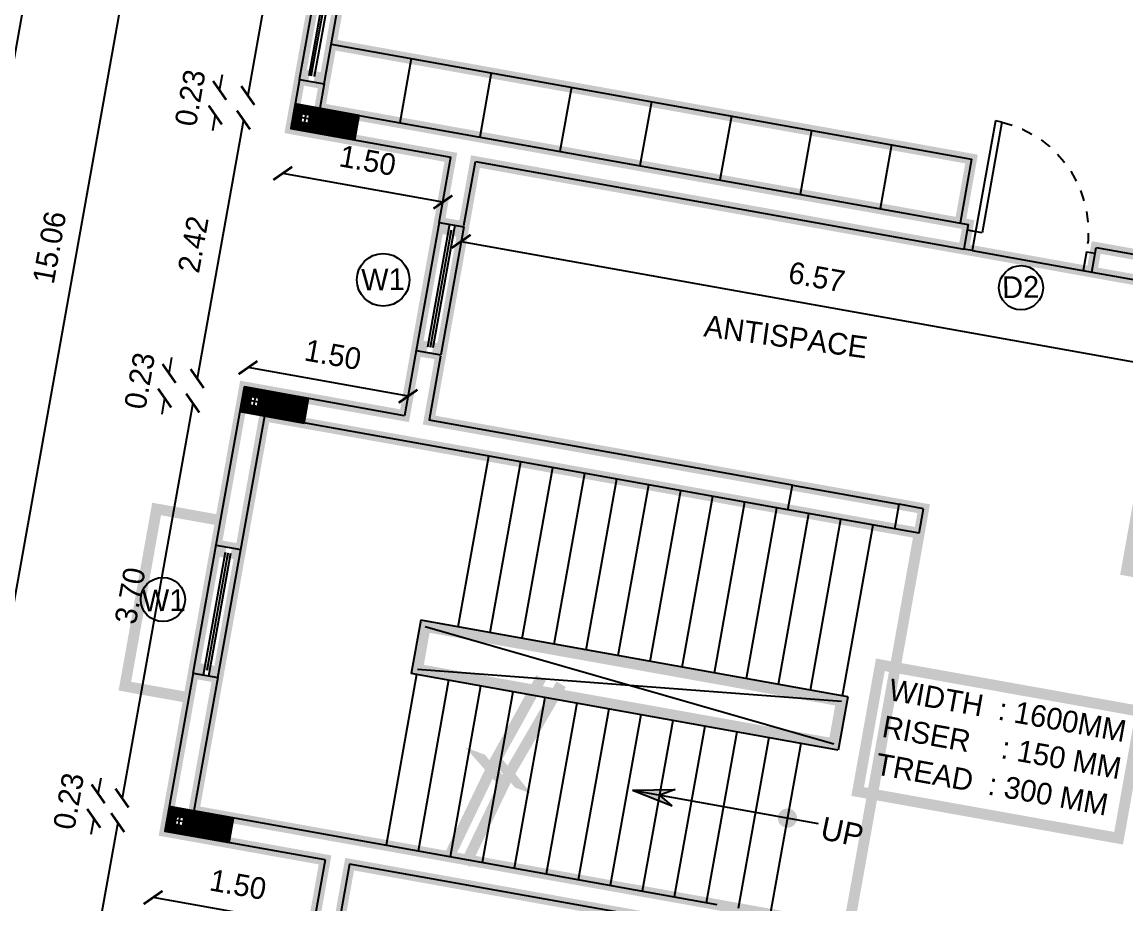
# Model space of a CAD drawing. Header units: metres. Extents: x 6101839 to 6102590, y -6659932 to -6659648.
# Drawn here: x 6102199.07 to 6102209.25, y -6659670.64 to -6659662.51 of the extents above; entities that cross this region are included whole.
import ezdxf

# ---------------------------------------------------------------- set-up
doc = ezdxf.new("R2010")
doc.units = ezdxf.units.M
doc.header["$LTSCALE"] = 500
doc.header["$MEASUREMENT"] = 0
doc.linetypes.add('DASHED2', pattern=[0.375, 0.25, -0.125])
doc.linetypes.add('HIDDEN', pattern=[0.375, 0.25, -0.125])
doc.layers.get('0').update_dxf_attribs({"linetype": 'CONTINUOUS'})
doc.layers.get('Defpoints').update_dxf_attribs({"linetype": 'CONTINUOUS'})
for name, color, linetype in [('above', 250, 'DASHED2'), ('Bldg', 44, 'CONTINUOUS'), ('BLK_1_FLR_1_BLT_UP_AREA', 26, 'CONTINUOUS'), ('BLK_1_FLR_1_BLT_UP_AREA_DEDUCT', 26, 'CONTINUOUS'), ('BLK_1_FLR_1_CARPET_AREA', 25, 'CONTINUOUS'), ('BLK_1_FLR_1_CHAJJA', 6, 'CONTINUOUS'), ('BLK_1_LVL_1_BLDG_FOOT_PRINT', 1, 'CONTINUOUS'), ('COL', 2, 'CONTINUOUS'), ('DIM', 205, 'CONTINUOUS'), ('DOOR', 252, 'CONTINUOUS'), ('DOORTEXT', 13, 'CONTINUOUS'), ('ED', 30, 'CONTINUOUS'), ('FURN1', 252, 'CONTINUOUS'), ('FURNITURE', 252, 'CONTINUOUS'), ('HATCH', 15, 'CONTINUOUS'), ('norms', 4, 'CONTINUOUS'), ('railing', 14, 'CONTINUOUS'), ('STEPS', 233, 'CONTINUOUS'), ('T E X T', 7, 'CONTINUOUS'), ('TEXT', 4, 'CONTINUOUS'), ('W-SCH', 205, 'CONTINUOUS'), ('wall1', 125, 'CONTINUOUS'), ('WIN', 252, 'CONTINUOUS'), ('WINDOWS', 252, 'CONTINUOUS')]:
    doc.layers.add(name, color=color, linetype=linetype)
doc.styles.add('GD', font='GOTHIC.TTF')
doc.styles.add('RM', font='GOTHIC.TTF')
doc.styles.add('S2', font='GOTHIC.TTF')
doc.styles.add('USA TEXT', font='GOTHIC.TTF')
doc.dimstyles.new('1-100-ED', dxfattribs={"dimtxt": 0.2, "dimasz": 0.15, "dimexe": 0.18, "dimexo": 0.0625, "dimgap": 0.15, "dimtad": 1, "dimzin": 0, "dimdsep": 46, "dimtxsty": 'USA TEXT', "dimblk": 'ARCHTICK', "dimcen": 0.1, "dimse1": 1, "dimse2": 1, "dimclrd": 256, "dimclrt": 256, "dimadec": 0, "dimazin": 0, "dimtfac": 1, "dimtofl": 0, "dimtmove": 0, "dimatfit": 3, "dimldrblk": 'ARCHTICK', "dimfxl": 0.18, "dimtolj": 1, "dimtzin": 0, "dimarcsym": 0})

# ---------------------------------------------------------------- blocks, each defined once
blk = doc.blocks.new('PIO-DOOR 750')
at = {"layer": 'FURN1'}
for p, q in [((-110, -50), (-110, 0)), ((0, -50), (-110, -50)), ((0, -50), (0, 0)), ((0, -662.5), (0, -750)), ((648.9, -662.5), (0, -662.5)), ((648.9, -662.5), (648.9, -700)), ((-110, -700), (-110, -750)), ((0, -700), (-110, -700)), ((648.9, -700), (0, -700))]:
    blk.add_line(p, q, dxfattribs=at)
at = {"layer": 'FURN1', "linetype": 'HIDDEN', "ltscale": 0.5}
blk.add_arc((0, -700), 650, 3.3033, 90.00406, dxfattribs=at)
blk = doc.blocks.new('NEWCOL')
at = {"layer": 'HATCH'}
h = blk.add_hatch(dxfattribs=at)
h.set_pattern_fill('ANSI31', color=256, scale=3, angle=270, style=0)
h.set_pattern_definition([(315, (-629970.926, -258732.088), (6.73519209, 6.73519209), [])])
h.paths.add_polyline_path([(0, 115), (-115, 115), (-115, 0), (-37.5, 0), (-37.5, 37.5), (0, 37.5)])
h.paths.add_polyline_path([(115, 115), (0, 115), (0, 37.5), (37.5, 37.5), (37.5, 0), (115, 0)])
h.paths.add_polyline_path([(115, 0), (37.5, 0), (37.5, -37.5), (0, -37.5), (0, -485), (115, -485)])
h.paths.add_polyline_path([(0, -37.5), (-37.5, -37.5), (-37.5, 0), (-115, 0), (-115, -485), (0, -485)])
at = {"layer": 'COL'}
for p, q in [((0, -485), (0, 115)), ((-115, 0), (115, 0))]:
    blk.add_line(p, q, dxfattribs=at)
for points in [[(-115, -485), (115, -485), (115, 115), (-115, 115)], [(-37.5, -37.5), (37.5, -37.5), (37.5, 37.5), (-37.5, 37.5)]]:
    blk.add_lwpolyline(points, close=True, dxfattribs=at)
blk = doc.blocks.new('_ArchTick')
at = {"color": 0, "linetype": 'ByBlock', "const_width": 0.15}
blk.add_lwpolyline([(-0.5, -0.5), (0.5, 0.5)], dxfattribs=at)
blk = doc.blocks.new('*D909')
at = {"layer": 'Defpoints', "color": 0, "transparency": 16777216}
for p in [(6102203.397, -6659657.901), (6102201.156, -6659663.188), (6102201.593, -6659663.266)]:
    blk.add_point(p, dxfattribs=at)
at = {"layer": 'ED', "lineweight": -2, "transparency": 16777216}
blk.add_line((6102202.144, -6659657.677), (6102201.156, -6659663.188), dxfattribs=at)
at = {"layer": 'ED', "lineweight": -2, "transparency": 16777216, "xscale": 0.15, "yscale": 0.15, "zscale": 0.15}
for p, rotation in [((6102202.144, -6659657.677), 79.84496043941485), ((6102201.156, -6659663.188), 259.8449604394148)]:
    blk.add_blockref('_ArchTick', p, dxfattribs=dict(at, rotation=rotation))
at = {"layer": 'ED', "transparency": 16777216, "insert": (6102201.399, -6659660.387), "char_height": 0.2, "attachment_point": 5, "rotation": 79.845, "style": 'USA TEXT'}
blk.add_mtext('\\A1;5.60', dxfattribs=at)
blk = doc.blocks.new('*D910')
at = {"layer": 'Defpoints', "color": 0, "transparency": 16777216}
for p in [(6102201.593, -6659663.266), (6102200.856, -6659663.368), (6102201.553, -6659663.493)]:
    blk.add_point(p, dxfattribs=at)
at = {"layer": 'ED', "lineweight": -2, "transparency": 16777216}
for p, q in [((6102200.896, -6659663.141), (6102200.923, -6659662.994)), ((6102200.856, -6659663.368), (6102200.829, -6659663.515))]:
    blk.add_line(p, q, dxfattribs=at)
at = {"layer": 'ED', "lineweight": -2, "transparency": 16777216, "xscale": 0.15, "yscale": 0.15, "zscale": 0.15}
for p, rotation in [((6102200.896, -6659663.141), 259.8449604394148), ((6102200.856, -6659663.368), 79.84496043941482)]:
    blk.add_blockref('_ArchTick', p, dxfattribs=dict(at, rotation=rotation))
at = {"layer": 'ED', "transparency": 16777216, "insert": (6102200.625, -6659663.21), "char_height": 0.2, "attachment_point": 5, "rotation": 79.845, "style": 'USA TEXT'}
blk.add_mtext('\\A1;0.23', dxfattribs=at)
blk = doc.blocks.new('*D911')
at = {"layer": 'Defpoints', "color": 0, "transparency": 16777216}
for p in [(6102201.553, -6659663.493), (6102200.689, -6659665.798), (6102201.126, -6659665.876)]:
    blk.add_point(p, dxfattribs=at)
at = {"layer": 'ED', "lineweight": -2, "transparency": 16777216}
blk.add_line((6102201.116, -6659663.414), (6102200.689, -6659665.798), dxfattribs=at)
at = {"layer": 'ED', "lineweight": -2, "transparency": 16777216, "xscale": 0.15, "yscale": 0.15, "zscale": 0.15}
for p, rotation in [((6102201.116, -6659663.414), 79.84496043941485), ((6102200.689, -6659665.798), 259.8449604394148)]:
    blk.add_blockref('_ArchTick', p, dxfattribs=dict(at, rotation=rotation))
at = {"layer": 'ED', "transparency": 16777216, "insert": (6102200.652, -6659664.561), "char_height": 0.2, "attachment_point": 5, "rotation": 79.845, "style": 'USA TEXT'}
blk.add_mtext('\\A1;2.42', dxfattribs=at)
blk = doc.blocks.new('*D912')
at = {"layer": 'Defpoints', "color": 0, "transparency": 16777216}
for p in [(6102201.126, -6659665.876), (6102200.389, -6659665.978), (6102201.085, -6659666.102)]:
    blk.add_point(p, dxfattribs=at)
at = {"layer": 'ED', "lineweight": -2, "transparency": 16777216}
for p, q in [((6102200.43, -6659665.751), (6102200.456, -6659665.604)), ((6102200.389, -6659665.978), (6102200.363, -6659666.125))]:
    blk.add_line(p, q, dxfattribs=at)
at = {"layer": 'ED', "lineweight": -2, "transparency": 16777216, "xscale": 0.15, "yscale": 0.15, "zscale": 0.15}
for p, rotation in [((6102200.43, -6659665.751), 259.8449604394148), ((6102200.389, -6659665.978), 79.84496043941482)]:
    blk.add_blockref('_ArchTick', p, dxfattribs=dict(at, rotation=rotation))
at = {"layer": 'ED', "transparency": 16777216, "insert": (6102200.159, -6659665.819), "char_height": 0.2, "attachment_point": 5, "rotation": 79.845, "style": 'USA TEXT'}
blk.add_mtext('\\A1;0.23', dxfattribs=at)
blk = doc.blocks.new('*D913')
at = {"layer": 'Defpoints', "color": 0, "transparency": 16777216}
for p in [(6102201.085, -6659666.102), (6102199.996, -6659669.666), (6102200.433, -6659669.744)]:
    blk.add_point(p, dxfattribs=at)
at = {"layer": 'ED', "lineweight": -2, "transparency": 16777216}
blk.add_line((6102200.648, -6659666.024), (6102199.996, -6659669.666), dxfattribs=at)
at = {"layer": 'ED', "lineweight": -2, "transparency": 16777216, "xscale": 0.15, "yscale": 0.15, "zscale": 0.15}
for p, rotation in [((6102200.648, -6659666.024), 79.84496043941485), ((6102199.996, -6659669.666), 259.8449604394148)]:
    blk.add_blockref('_ArchTick', p, dxfattribs=dict(at, rotation=rotation))
at = {"layer": 'ED', "transparency": 16777216, "insert": (6102200.071, -6659667.8), "char_height": 0.2, "attachment_point": 5, "rotation": 79.845, "style": 'USA TEXT'}
blk.add_mtext('\\A1;3.70', dxfattribs=at)
blk = doc.blocks.new('*D914')
at = {"layer": 'Defpoints', "color": 0, "transparency": 16777216}
for p in [(6102200.433, -6659669.744), (6102199.735, -6659669.853), (6102200.392, -6659669.971)]:
    blk.add_point(p, dxfattribs=at)
at = {"layer": 'ED', "lineweight": -2, "transparency": 16777216}
for p, q in [((6102199.776, -6659669.627), (6102199.802, -6659669.479)), ((6102199.735, -6659669.853), (6102199.709, -6659670.001))]:
    blk.add_line(p, q, dxfattribs=at)
at = {"layer": 'ED', "lineweight": -2, "transparency": 16777216, "xscale": 0.15, "yscale": 0.15, "zscale": 0.15}
for p, rotation in [((6102199.776, -6659669.627), 259.8449604394148), ((6102199.735, -6659669.853), 79.84496043941482)]:
    blk.add_blockref('_ArchTick', p, dxfattribs=dict(at, rotation=rotation))
at = {"layer": 'ED', "transparency": 16777216, "insert": (6102199.504, -6659669.695), "char_height": 0.2, "attachment_point": 5, "rotation": 79.845, "style": 'USA TEXT'}
blk.add_mtext('\\A1;0.23', dxfattribs=at)
blk = doc.blocks.new('*D915')
at = {"layer": 'Defpoints', "color": 0, "transparency": 16777216}
for p in [(6102200.392, -6659669.971), (6102199.389, -6659672.251), (6102199.529, -6659672.276)]:
    blk.add_point(p, dxfattribs=at)
at = {"layer": 'ED', "lineweight": -2, "transparency": 16777216}
blk.add_line((6102199.956, -6659669.892), (6102199.529, -6659672.276), dxfattribs=at)
at = {"layer": 'ED', "lineweight": -2, "transparency": 16777216, "xscale": 0.15, "yscale": 0.15, "zscale": 0.15}
for p, rotation in [((6102199.956, -6659669.892), 79.84496043941485), ((6102199.529, -6659672.276), 259.8449604394148)]:
    blk.add_blockref('_ArchTick', p, dxfattribs=dict(at, rotation=rotation))
at = {"layer": 'ED', "transparency": 16777216, "insert": (6102199.492, -6659671.039), "char_height": 0.2, "attachment_point": 5, "rotation": 79.845, "style": 'USA TEXT'}
blk.add_mtext('\\A1;2.42', dxfattribs=at)
blk = doc.blocks.new('*D920')
at = {"layer": 'Defpoints', "color": 0, "transparency": 16777216}
for p in [(6102200.905, -6659657.221), (6102202.621, -6659657.529), (6102199.965, -6659672.354)]:
    blk.add_point(p, dxfattribs=at)
at = {"layer": 'ED', "lineweight": -2, "transparency": 16777216}
blk.add_line((6102198.25, -6659672.047), (6102200.905, -6659657.221), dxfattribs=at)
at = {"layer": 'ED', "lineweight": -2, "transparency": 16777216, "xscale": 0.15, "yscale": 0.15, "zscale": 0.15}
for p, rotation in [((6102200.905, -6659657.221), 79.84493553900701), ((6102198.25, -6659672.047), 259.8449355390071)]:
    blk.add_blockref('_ArchTick', p, dxfattribs=dict(at, rotation=rotation))
at = {"layer": 'ED', "transparency": 16777216, "insert": (6102199.327, -6659664.589), "char_height": 0.2, "attachment_point": 5, "rotation": 79.8449, "style": 'USA TEXT'}
blk.add_mtext('\\A1;15.06', dxfattribs=at)
blk = doc.blocks.new('*D921')
at = {"layer": 'Defpoints', "color": 0, "transparency": 16777216}
for p in [(6102203.533, -6659657.692), (6102196.47, -6659676.969), (6102199.968, -6659677.596)]:
    blk.add_point(p, dxfattribs=at)
at = {"layer": 'ED', "lineweight": -2, "transparency": 16777216}
blk.add_line((6102200.035, -6659657.066), (6102196.47, -6659676.969), dxfattribs=at)
at = {"layer": 'ED', "lineweight": -2, "transparency": 16777216, "xscale": 0.15, "yscale": 0.15, "zscale": 0.15}
for p, rotation in [((6102200.035, -6659657.066), 79.84726582525741), ((6102196.47, -6659676.969), 259.8472658252574)]:
    blk.add_blockref('_ArchTick', p, dxfattribs=dict(at, rotation=rotation))
at = {"layer": 'ED', "transparency": 16777216, "insert": (6102198.002, -6659666.972), "char_height": 0.2, "attachment_point": 5, "rotation": 79.8473, "style": 'USA TEXT'}
blk.add_mtext('\\A1;20.22', dxfattribs=at)
blk = doc.blocks.new('*D963')
at = {"layer": 'Defpoints', "color": 0, "transparency": 16777216}
for p in [(6102203.255, -6659663.797), (6102209.727, -6659664.957), (6102209.595, -6659665.693)]:
    blk.add_point(p, dxfattribs=at)
at = {"layer": 'ED', "lineweight": -2, "transparency": 16777216}
blk.add_line((6102203.124, -6659664.533), (6102209.595, -6659665.693), dxfattribs=at)
at = {"layer": 'ED', "lineweight": -2, "transparency": 16777216, "xscale": 0.15, "yscale": 0.15, "zscale": 0.15}
for p, rotation in [((6102203.124, -6659664.533), 169.8398253002589), ((6102209.595, -6659665.693), 349.839825300259)]:
    blk.add_blockref('_ArchTick', p, dxfattribs=dict(at, rotation=rotation))
at = {"layer": 'ED', "transparency": 16777216, "insert": (6102206.404, -6659664.862), "char_height": 0.2, "attachment_point": 5, "rotation": 349.8398, "style": 'USA TEXT'}
blk.add_mtext('\\A1;6.57', dxfattribs=at)
blk = doc.blocks.new('*D978')
at = {"layer": 'Defpoints', "color": 0, "transparency": 16777216}
for p in [(6102202.499, -6659658.208), (6102261.775, -6659666.295), (6102261.246, -6659669.137)]:
    blk.add_point(p, dxfattribs=at)
at = {"layer": 'ED', "lineweight": -2, "transparency": 16777216}
blk.add_line((6102203.028, -6659655.366), (6102261.775, -6659666.295), dxfattribs=at)
at = {"layer": 'ED', "lineweight": -2, "transparency": 16777216, "xscale": 0.15, "yscale": 0.15, "zscale": 0.15}
for p, rotation in [((6102203.028, -6659655.366), 169.4613717864277), ((6102261.775, -6659666.295), 349.4613717864278)]:
    blk.add_blockref('_ArchTick', p, dxfattribs=dict(at, rotation=rotation))
at = {"layer": 'ED', "transparency": 16777216, "insert": (6102232.448, -6659660.579), "char_height": 0.2, "attachment_point": 5, "rotation": 349.4614, "style": 'USA TEXT'}
blk.add_mtext('\\A1;59.76', dxfattribs=at)
blk = doc.blocks.new('*D1226')
at = {"layer": 'Defpoints', "color": 0, "transparency": 16777216}
for p in [(6102200.392, -6659669.971), (6102201.869, -6659670.235), (6102200.282, -6659670.583)]:
    blk.add_point(p, dxfattribs=at)
at = {"layer": 'ED', "lineweight": -2, "transparency": 16777216}
blk.add_line((6102201.759, -6659670.847), (6102200.282, -6659670.583), dxfattribs=at)
at = {"layer": 'ED', "lineweight": -2, "transparency": 16777216, "xscale": 0.15, "yscale": 0.15, "zscale": 0.15}
for p, rotation in [((6102200.282, -6659670.583), 169.844935518929), ((6102201.759, -6659670.847), 349.844935518929)]:
    blk.add_blockref('_ArchTick', p, dxfattribs=dict(at, rotation=rotation))
at = {"layer": 'ED', "transparency": 16777216, "insert": (6102201.066, -6659670.464), "char_height": 0.2, "attachment_point": 5, "rotation": 349.8449, "style": 'USA TEXT'}
blk.add_mtext('\\A1;1.50', dxfattribs=at)
blk = doc.blocks.new('*D1227')
at = {"layer": 'Defpoints', "color": 0, "transparency": 16777216}
for p in [(6102201.158, -6659665.697), (6102201.126, -6659665.876), (6102202.602, -6659666.14)]:
    blk.add_point(p, dxfattribs=at)
at = {"layer": 'ED', "lineweight": -2, "transparency": 16777216}
blk.add_line((6102202.634, -6659665.961), (6102201.158, -6659665.697), dxfattribs=at)
at = {"layer": 'ED', "lineweight": -2, "transparency": 16777216, "xscale": 0.15, "yscale": 0.15, "zscale": 0.15}
for p, rotation in [((6102201.158, -6659665.697), 169.8449354776403), ((6102202.634, -6659665.961), 349.8449354776404)]:
    blk.add_blockref('_ArchTick', p, dxfattribs=dict(at, rotation=rotation))
at = {"layer": 'ED', "transparency": 16777216, "insert": (6102201.941, -6659665.578), "char_height": 0.2, "attachment_point": 5, "rotation": 349.8449, "style": 'USA TEXT'}
blk.add_mtext('\\A1;1.50', dxfattribs=at)
blk = doc.blocks.new('*D1228')
at = {"layer": 'Defpoints', "color": 0, "transparency": 16777216}
for p in [(6102201.552, -6659663.493), (6102203.029, -6659663.757), (6102201.478, -6659663.906)]:
    blk.add_point(p, dxfattribs=at)
at = {"layer": 'ED', "lineweight": -2, "transparency": 16777216}
blk.add_line((6102202.955, -6659664.171), (6102201.478, -6659663.906), dxfattribs=at)
at = {"layer": 'ED', "lineweight": -2, "transparency": 16777216, "xscale": 0.15, "yscale": 0.15, "zscale": 0.15}
for p, rotation in [((6102201.478, -6659663.906), 169.844935455168), ((6102202.955, -6659664.171), 349.844935455168)]:
    blk.add_blockref('_ArchTick', p, dxfattribs=dict(at, rotation=rotation))
at = {"layer": 'ED', "transparency": 16777216, "insert": (6102202.262, -6659663.788), "char_height": 0.2, "attachment_point": 5, "rotation": 349.8449, "style": 'USA TEXT'}
blk.add_mtext('\\A1;1.50', dxfattribs=at)

msp = doc.modelspace()

# ---------------------------------------------------------------- hatches: boundary and pattern name
at = {"layer": 'DIM'}
h = msp.add_hatch(color=256, dxfattribs=at)
h.paths.add_polyline_path([(6102204.99102, -6659669.58916), (6102204.98377, -6659669.62937), (6102205.09668, -6659669.58723)])
h.paths.add_polyline_path([(6102204.73049, -6659669.59392), (6102204.72958, -6659669.59893), (6102204.95593, -6659669.63975), (6102204.98377, -6659669.62937), (6102204.99102, -6659669.58916)])
h.paths.add_polyline_path([(6102204.72958, -6659669.59893), (6102204.72868, -6659669.60394), (6102204.97114, -6659669.69942), (6102204.97839, -6659669.65922), (6102204.95593, -6659669.63975)])
h.paths.add_polyline_path([(6102204.72868, -6659669.60394), (6102204.72958, -6659669.59893), (6102204.70443, -6659669.5944)])
h.paths.add_polyline_path([(6102204.70443, -6659669.5944), (6102204.72958, -6659669.59893), (6102204.73049, -6659669.59392)])
h.paths.add_polyline_path([(6102205.06946, -6659669.73813), (6102204.97839, -6659669.65922), (6102204.97114, -6659669.69942)])

# ---------------------------------------------------------------- linework, layer by layer
at = {"layer": 'above', "const_width": 0.1}
msp.add_lwpolyline([(6102200.61256, -6659668.74023), (6102200.02196, -6659668.63444), (6102200.31464, -6659667.00045), (6102200.90524, -6659667.10623)], dxfattribs=at)
at = {"layer": 'Bldg', "linetype": 'ByBlock'}
for p, q in [((6102202.7519, -6659668.02624), (6102202.66374, -6659668.5184)), ((6102206.68924, -6659668.73149), (6102202.7519, -6659668.02624)), ((6102206.60108, -6659669.22366), (6102202.66374, -6659668.5184)), ((6102206.68924, -6659668.73149), (6102206.60108, -6659669.22366))]:
    msp.add_line(p, q, dxfattribs=at)
at = {"layer": 'Bldg', "const_width": 0.1}
msp.add_lwpolyline([(6102202.72178, -6659668.478), (6102202.7923, -6659668.08427), (6102206.6312, -6659668.77189), (6102206.56068, -6659669.16563)], close=True, dxfattribs=at)
at = {"layer": 'BLK_1_FLR_1_BLT_UP_AREA', "color": 26, "linetype": 'Continuous', "const_width": 0.1}
msp.add_lwpolyline([(6102229.53534, -6659682.89137), (6102209.62227, -6659679.32457), (6102210.44075, -6659674.75541), (6102208.27547, -6659674.36771), (6102208.27536, -6659674.36769), (6102207.45696, -6659678.93672), (6102198.36664, -6659677.30847), (6102199.2762, -6659672.23051), (6102201.44173, -6659672.6184), (6102201.86862, -6659670.23511), (6102200.39212, -6659669.97064), (6102201.1257, -6659665.87583), (6102202.60212, -6659666.14005), (6102203.02898, -6659663.75698), (6102201.55248, -6659663.49251), (6102202.62073, -6659657.52859)], dxfattribs=at)
at = {"layer": 'BLK_1_FLR_1_BLT_UP_AREA_DEDUCT', "color": 26, "linetype": 'Continuous', "const_width": 0.1}
msp.add_lwpolyline([(6102202.72178, -6659668.478), (6102202.7923, -6659668.08427), (6102206.6312, -6659668.77189), (6102206.56068, -6659669.16563), (6102202.72178, -6659668.47801)], dxfattribs=at)
at = {"layer": 'BLK_1_FLR_1_CARPET_AREA', "color": 15, "const_width": 0.1}
msp.add_lwpolyline([(6102202.80657, -6659657.79553), (6102210.75507, -6659659.21926), (6102209.76791, -6659664.7304), (6102208.98044, -6659664.58938), (6102208.9399, -6659664.81574), (6102207.75869, -6659664.60417), (6102207.79925, -6659664.37777), (6102201.81942, -6659663.30667)], close=True, dxfattribs=at)
msp.add_lwpolyline([(6102217.24626, -6659672.09553), (6102211.11387, -6659670.9971), (6102210.48157, -6659674.52906), (6102208.31601, -6659674.14131), (6102208.83395, -6659671.24907), (6102208.60756, -6659671.20852), (6102208.14011, -6659673.81821), (6102201.66812, -6659672.65895), (6102202.09501, -6659670.27566), (6102206.65595, -6659671.09261), (6102206.6965, -6659670.86621), (6102200.65907, -6659669.78479), (6102201.31142, -6659666.14276), (6102207.34886, -6659667.22418), (6102207.38942, -6659666.99778), (6102202.82848, -6659666.18083), (6102203.25537, -6659663.79754), (6102209.72736, -6659664.95679), (6102209.25992, -6659667.56648), (6102209.48631, -6659667.60704), (6102210.00665, -6659664.70205), (6102212.17211, -6659665.08978), (6102211.53714, -6659668.63472), (6102217.66941, -6659669.73313)], dxfattribs=at)
at = {"layer": 'BLK_1_FLR_1_CHAJJA', "linetype": 'Continuous', "const_width": 0.1}
msp.add_lwpolyline([(6102200.61251, -6659668.74022), (6102200.02196, -6659668.63444), (6102200.31464, -6659667.00045), (6102200.90527, -6659667.10626)], close=True, dxfattribs=at)
at = {"layer": 'BLK_1_LVL_1_BLDG_FOOT_PRINT', "ltscale": 400, "const_width": 0.1}
msp.add_lwpolyline([(6102229.53534, -6659682.89327), (6102209.62227, -6659679.32646), (6102210.44075, -6659674.7573), (6102208.27547, -6659674.36961), (6102208.27536, -6659674.36958), (6102207.45696, -6659678.93861), (6102198.36664, -6659677.31037), (6102199.2762, -6659672.23241), (6102201.44173, -6659672.62029), (6102201.86862, -6659670.237), (6102200.39212, -6659669.97253), (6102201.1257, -6659665.87772), (6102202.60212, -6659666.14194), (6102203.02898, -6659663.75888), (6102201.55248, -6659663.49441), (6102202.62073, -6659657.53048), (6102211.02201, -6659659.03531), (6102210.04756, -6659664.4776), (6102212.21256, -6659664.86643), (6102213.18731, -6659659.42322), (6102233.10056, -6659662.99)], dxfattribs=at)
at = {"layer": 'DIM', "linetype": 'ByBlock'}
for p, q in [((6102206.17869, -6659666.78091), (6102207.16302, -6659666.95723)), ((6102207.12247, -6659667.18362), (6102206.13814, -6659667.00731))]:
    msp.add_line(p, q, dxfattribs=at)
at = {"layer": 'DIM', "const_width": 0.1}
msp.add_lwpolyline([(6102206.12644, -6659669.88805, 1), (6102206.14004, -6659669.8126, 1)], format="xyb", close=True, dxfattribs=at)
at = {"layer": 'DOOR', "linetype": 'ByBlock'}
for p, q in [((6102204.70443, -6659669.59442), (6102205.09667, -6659669.58726)), ((6102204.70443, -6659669.59442), (6102206.41693, -6659669.90116)), ((6102204.70443, -6659669.59442), (6102205.06946, -6659669.73816)), ((6102205.09667, -6659669.58726), (6102204.95593, -6659669.63978)), ((6102205.06946, -6659669.73816), (6102204.95593, -6659669.63978))]:
    msp.add_line(p, q, dxfattribs=at)
at = {"layer": 'FURN1', "linetype": 'ByBlock'}
msp.add_line((6102207.83744, -6659664.61827), (6102208.87312, -6659664.80381), dxfattribs=at)
at = {"layer": 'FURN1', "const_width": 0.1}
for points in [[(6102201.76348, -6659663.06299), (6102201.7723, -6659663.01376), (6102201.72314, -6659663.00495), (6102201.71429, -6659663.05418)], [(6102203.0168, -6659664.37577), (6102203.00798, -6659664.42499), (6102203.0572, -6659664.43381), (6102203.06601, -6659664.38459)], [(6102203.01691, -6659664.37516), (6102203.00809, -6659664.42437), (6102203.0573, -6659664.43319), (6102203.06612, -6659664.38397)], [(6102202.80526, -6659665.55634), (6102202.81408, -6659665.50713), (6102202.86329, -6659665.51595), (6102202.85448, -6659665.56516)], [(6102202.80537, -6659665.55573), (6102202.81419, -6659665.50651), (6102202.86341, -6659665.51533), (6102202.85459, -6659665.56455)], [(6102200.96005, -6659667.35034), (6102200.95124, -6659667.39956), (6102201.00045, -6659667.40837), (6102201.00927, -6659667.35915)], [(6102200.96016, -6659667.34973), (6102200.95135, -6659667.39894), (6102201.00056, -6659667.40776), (6102201.00938, -6659667.35854)], [(6102200.74865, -6659668.53094), (6102200.75747, -6659668.48172), (6102200.80668, -6659668.49054), (6102200.79787, -6659668.53975)], [(6102200.74877, -6659668.53032), (6102200.75758, -6659668.48111), (6102200.8068, -6659668.48992), (6102200.79798, -6659668.53914)]]:
    msp.add_lwpolyline(points, close=True, dxfattribs=at)
at = {"layer": 'FURNITURE', "linetype": 'ByBlock', "ltscale": 0.2}
for p, q in [((6102201.7231, -6659663.00495), (6102202.61151, -6659658.04508)), ((6102201.77229, -6659663.0138), (6102202.6607, -6659658.05392)), ((6102203.0168, -6659664.37577), (6102202.81408, -6659665.50713)), ((6102203.06601, -6659664.38459), (6102202.86341, -6659665.51533)), ((6102200.74877, -6659668.53032), (6102200.95135, -6659667.39894)), ((6102200.79798, -6659668.53914), (6102201.00046, -6659667.40837))]:
    msp.add_line(p, q, dxfattribs=at)
at = {"layer": 'FURNITURE', "color": 4, "linetype": 'ByBlock', "ltscale": 0.2}
for p, q in [((6102201.74123, -6659663.00821), (6102202.6361, -6659658.0495)), ((6102203.03259, -6659664.4294), (6102202.83869, -6659665.51154)), ((6102200.78219, -6659668.48551), (6102200.97596, -6659667.40335))]:
    msp.add_line(p, q, dxfattribs=at)
at = {"layer": 'norms', "color": 6, "const_width": 0.1}
msp.add_lwpolyline([(6102201.81943, -6659663.30667), (6102207.72543, -6659664.36455), (6102207.83122, -6659663.77395), (6102201.92522, -6659662.71607)], close=True, dxfattribs=at)
at = {"layer": 'norms', "const_width": 0.1}
msp.add_lwpolyline([(6102201.31143, -6659666.14273), (6102207.34886, -6659667.22418), (6102206.6965, -6659670.86621), (6102200.65907, -6659669.78479)], close=True, dxfattribs=at)
at = {"layer": 'railing', "linetype": 'ByBlock'}
for p, q in [((6102201.92521, -6659662.71607), (6102207.83122, -6659663.77395)), ((6102202.66346, -6659662.8483), (6102202.55768, -6659663.4389)), ((6102203.40171, -6659662.98054), (6102203.29593, -6659663.57114)), ((6102204.13996, -6659663.11277), (6102204.03418, -6659663.70337)), ((6102204.87821, -6659663.24501), (6102204.77243, -6659663.83561)), ((6102205.61647, -6659663.37724), (6102205.51068, -6659663.96784)), ((6102206.35472, -6659663.50948), (6102206.24893, -6659664.10008)), ((6102207.09297, -6659663.64171), (6102206.98718, -6659664.23231)), ((6102207.83122, -6659663.77395), (6102207.72543, -6659664.36455)), ((6102203.09643, -6659668.08794), (6102203.37868, -6659666.5124)), ((6102203.39173, -6659668.14083), (6102203.67398, -6659666.5653)), ((6102203.68703, -6659668.19373), (6102203.96928, -6659666.61819)), ((6102203.98233, -6659668.24662), (6102204.26458, -6659666.67108)), ((6102204.27763, -6659668.29952), (6102204.55988, -6659666.72398)), ((6102204.57293, -6659668.35241), (6102204.85518, -6659666.77687)), ((6102204.86823, -6659668.4053), (6102205.15048, -6659666.82977)), ((6102205.16353, -6659668.4582), (6102205.44578, -6659666.88266)), ((6102205.45883, -6659668.51109), (6102205.74108, -6659666.93555)), ((6102205.75413, -6659668.56401), (6102206.03637, -6659666.98847)), ((6102206.04943, -6659668.6169), (6102206.33168, -6659667.04136)), ((6102206.34473, -6659668.66979), (6102206.62698, -6659667.09426)), ((6102206.64003, -6659668.72268), (6102206.92228, -6659667.14715)), ((6102202.7923, -6659668.08427), (6102206.56068, -6659669.16563)), ((6102202.71298, -6659668.5271), (6102202.43095, -6659670.10142)), ((6102202.72178, -6659668.478), (6102206.6312, -6659668.77189)), ((6102203.00828, -6659668.58001), (6102202.72625, -6659670.15432)), ((6102203.30358, -6659668.63291), (6102203.02155, -6659670.20723)), ((6102203.59888, -6659668.68581), (6102203.31684, -6659670.26013)), ((6102203.59888, -6659668.68581), (6102203.31684, -6659670.26013)), ((6102203.89418, -6659668.73871), (6102203.61214, -6659670.31303)), ((6102204.18947, -6659668.79161), (6102203.90744, -6659670.36593)), ((6102204.48477, -6659668.84452), (6102204.20274, -6659670.41883)), ((6102204.78007, -6659668.89742), (6102204.49804, -6659670.47174)), ((6102205.07537, -6659668.95032), (6102204.79334, -6659670.52464)), ((6102205.37067, -6659669.00322), (6102205.08864, -6659670.57754)), ((6102205.66597, -6659669.05612), (6102205.38394, -6659670.63044)), ((6102205.96127, -6659669.10902), (6102205.67924, -6659670.68334)), ((6102206.25657, -6659669.16193), (6102205.97453, -6659670.73624))]:
    msp.add_line(p, q, dxfattribs=at)
at = {"layer": 'STEPS', "color": 251, "const_width": 0.1}
for points in [[(6102203.86123, -6659668.55855), (6102203.44345, -6659669.31163), (6102203.49596, -6659669.37799), (6102203.33139, -6659669.31577), (6102203.40202, -6659669.39637), (6102203.00725, -6659670.21747)], [(6102204.04616, -6659668.61691), (6102203.56323, -6659669.44689), (6102203.61574, -6659669.51326), (6102203.45116, -6659669.45103), (6102203.5218, -6659669.53163), (6102203.16254, -6659670.27887)]]:
    msp.add_lwpolyline(points, dxfattribs=at)
at = {"layer": 'W-SCH'}
for centre, radius in [((6102202.40452, -6659664.88747), 0.24242), ((6102208.28735, -6659664.96021), 0.20375), ((6102200.37313, -6659667.83453), 0.20375)]:
    msp.add_circle(centre, radius, dxfattribs=at)
at = {"layer": 'wall1', "linetype": 'ByBlock'}
for p, q in [((6102201.63358, -6659663.03972), (6102201.55248, -6659663.49251)), ((6102201.63358, -6659663.03972), (6102201.85998, -6659663.08027)), ((6102201.85998, -6659663.08027), (6102201.81942, -6659663.30667)), ((6102201.81942, -6659663.30667), (6102207.79925, -6659664.37777)), ((6102201.55248, -6659663.49251), (6102203.02898, -6659663.75698)), ((6102202.92123, -6659664.35801), (6102203.02898, -6659663.75698)), ((6102203.14959, -6659664.38811), (6102203.25537, -6659663.79754)), ((6102203.25537, -6659663.79754), (6102207.7587, -6659664.60417)), ((6102202.92136, -6659664.35804), (6102203.14782, -6659664.39861)), ((6102207.79925, -6659664.37777), (6102207.7587, -6659664.60417)), ((6102208.93989, -6659664.81577), (6102208.98044, -6659664.58938)), ((6102208.98044, -6659664.58938), (6102209.76792, -6659664.73039)), ((6102208.93989, -6659664.81577), (6102209.72737, -6659664.95679)), ((6102202.70965, -6659665.53921), (6102202.60208, -6659666.14028)), ((6102202.70979, -6659665.53924), (6102202.93618, -6659665.5798)), ((6102202.93426, -6659665.59025), (6102202.82848, -6659666.18083)), ((6102200.86464, -6659667.3326), (6102201.12559, -6659665.87578)), ((6102202.60208, -6659666.14028), (6102201.12558, -6659665.87581)), ((6102201.09104, -6659667.37316), (6102201.31143, -6659666.14273)), ((6102206.13814, -6659667.00731), (6102201.31143, -6659666.14276)), ((6102206.17869, -6659666.78091), (6102202.82848, -6659666.18083)), ((6102206.13814, -6659667.00731), (6102206.17869, -6659666.78091)), ((6102207.12247, -6659667.18362), (6102207.16302, -6659666.95723)), ((6102207.38942, -6659666.99778), (6102207.16302, -6659666.95723)), ((6102207.34887, -6659667.22418), (6102207.38942, -6659666.99778)), ((6102207.34887, -6659667.22418), (6102207.12247, -6659667.18362)), ((6102200.86469, -6659667.33263), (6102201.09108, -6659667.37317)), ((6102200.65307, -6659668.51382), (6102200.39212, -6659669.97064)), ((6102200.65311, -6659668.51383), (6102200.87958, -6659668.55438)), ((6102200.87946, -6659668.55436), (6102200.65907, -6659669.78479)), ((6102205.48578, -6659670.64935), (6102200.65907, -6659669.78479)), ((6102201.86862, -6659670.23511), (6102200.39212, -6659669.97064)), ((6102201.86862, -6659670.23511), (6102201.76096, -6659670.83615)), ((6102202.09502, -6659670.27566), (6102201.98747, -6659670.87674)), ((6102205.44523, -6659670.87574), (6102202.09502, -6659670.27566))]:
    msp.add_line(p, q, dxfattribs=at)
at = {"layer": 'WIN', "const_width": 0.1}
msp.add_lwpolyline([(6102206.78076, -6659669.60534), (6102209.18736, -6659670.03641), (6102209.39656, -6659668.86849), (6102206.98995, -6659668.43742)], close=True, dxfattribs=at)
at = {"layer": 'WINDOWS', "linetype": 'ByBlock'}
for p, q in [((6102201.63358, -6659663.03972), (6102202.53962, -6659657.98138)), ((6102201.85998, -6659663.08027), (6102202.76602, -6659658.02193)), ((6102202.92136, -6659664.35804), (6102202.70972, -6659665.53923)), ((6102203.14776, -6659664.3986), (6102202.93611, -6659665.57979)), ((6102200.65311, -6659668.51383), (6102200.86462, -6659667.33262)), ((6102200.87951, -6659668.55437), (6102201.09102, -6659667.37316))]:
    msp.add_line(p, q, dxfattribs=at)

# ---------------------------------------------------------------- block references
at = {"layer": 'COL', "xscale": 0.001, "yscale": 0.001, "zscale": 0.001, "rotation": 79.84493551747185}
for p in [(6102201.68595, -6659663.39959), (6102201.21851, -6659666.00928), (6102200.5256, -6659669.87771)]:
    msp.add_blockref('NEWCOL', p, dxfattribs=at)
at = {"layer": 'FURN1', "xscale": -0.0015999999608891, "yscale": 0.0015999999623746, "zscale": 0.0015999999622463, "rotation": 259.843295886718}
msp.add_blockref('PIO-DOOR 750', (6102208.97093, -6659664.64253), dxfattribs=at)

# ---------------------------------------------------------------- texts
at = {"layer": 'DOORTEXT', "color": 3, "style": 'RM'}
for s, p in [('W1', (6102202.20394, -6659664.98673)), ('D2', (6102208.11439, -6659665.05659)), ('W1', (6102200.18122, -6659667.94521))]:
    msp.add_text(s, height=0.2, rotation=0.815488, dxfattribs=at).set_placement(p)
at = {"layer": 'T E X T', "style": 'GD'}
for s, p in [('WIDTH  : 1600MM', (6102207.05688, -6659668.76049)), ('RISER    : 150 MM', (6102206.99605, -6659669.10008)), ('TREAD  : 300 MM', (6102206.93408, -6659669.44608))]:
    msp.add_text(s, height=0.2, rotation=349.84496, dxfattribs=at).set_placement(p)
at = {"layer": 'TEXT', "color": 7, "style": 'S2'}
msp.add_text('ANTISPACE', height=0.2, rotation=352.233688, dxfattribs=at).set_placement((6102205.35438, -6659665.40777))
at = {"layer": 'TEXT', "style": 'RM'}
msp.add_text('UP', height=0.21, rotation=348.06554, dxfattribs=at).set_placement((6102206.42612, -6659670.0409))

# ---------------------------------------------------------------- dimensions: what is measured, and where the dimension line sits
at = {"layer": 'ED'}
for p1, p2, distance, picture, middle in [((6102202.49907, -6659658.20779), (6102261.24619, -6659669.1369), 2.89102, '*D978', (6102232.44804, -6659660.57937)), ((6102203.5327, -6659657.69194), (6102199.9684, -6659677.59569), -3.55354, '*D921', (6102198.00161, -6659666.97247)), ((6102199.96523, -6659672.35393), (6102202.62073, -6659657.52859), 1.74272, '*D920', (6102199.32653, -6659664.58903)), ((6102203.02898, -6659663.75698), (6102201.55248, -6659663.49251), 0.42051, '*D1228', (6102202.26155, -6659663.78763)), ((6102203.25548, -6659663.79696), (6102209.72737, -6659664.95679), -0.74809, '*D963', (6102206.40445, -6659664.8622)), ((6102202.60208, -6659666.14028), (6102201.12558, -6659665.87581), -0.18185, '*D1227', (6102201.94086, -6659665.57801)), ((6102201.86862, -6659670.23511), (6102200.39212, -6659669.97064), 0.62199, '*D1226', (6102201.06567, -6659670.46408))]:
    dim = msp.add_aligned_dim(p1=p1, p2=p2, distance=distance, dimstyle='1-100-ED', dxfattribs=at)
    dim.commit()
    dim.dimension.update_dxf_attribs({"geometry": picture, "text_midpoint": middle})
for base, p1, p2, picture, middle in [((6102201.15645, -6659663.18792), (6102203.39717, -6659657.90132), (6102201.5931, -6659663.26613), '*D909', (6102201.39899, -6659660.38739)), ((6102200.68901, -6659665.79761), (6102201.55259, -6659663.49254), (6102201.1257, -6659665.87583), '*D911', (6102200.65202, -6659664.5611)), ((6102199.9961, -6659669.66604), (6102201.08503, -6659666.1022), (6102200.43267, -6659669.74424), '*D913', (6102200.07124, -6659667.80006)), ((6102199.52865, -6659672.27573), (6102200.39212, -6659669.97064), (6102199.38939, -6659672.25079), '*D915', (6102199.49167, -6659671.03923))]:
    dim = msp.add_linear_dim(base=base, p1=p1, p2=p2, angle=79.84496, dimstyle='1-100-ED', dxfattribs=at)
    dim.commit()
    dim.dimension.update_dxf_attribs({"geometry": picture, "text_midpoint": middle})
for base, p1, p2, picture, middle in [((6102200.85589, -6659663.36774), (6102201.5931, -6659663.26613), (6102201.55259, -6659663.49254), '*D910', (6102200.87617, -6659663.25454)), ((6102200.38934, -6659665.97759), (6102201.1257, -6659665.87583), (6102201.08503, -6659666.1022), '*D912', (6102200.40962, -6659665.8644)), ((6102199.73498, -6659669.85293), (6102200.43267, -6659669.74424), (6102200.39212, -6659669.97064), '*D914', (6102199.75525, -6659669.73973))]:
    dim = msp.add_linear_dim(base=base, p1=p1, p2=p2, angle=79.84496, dimstyle='1-100-ED', dxfattribs=at)
    dim.commit()
    dim.dimension.update_dxf_attribs({"geometry": picture, "text_midpoint": middle, "dimtype": 160})

doc.saveas('drawing.dxf')
